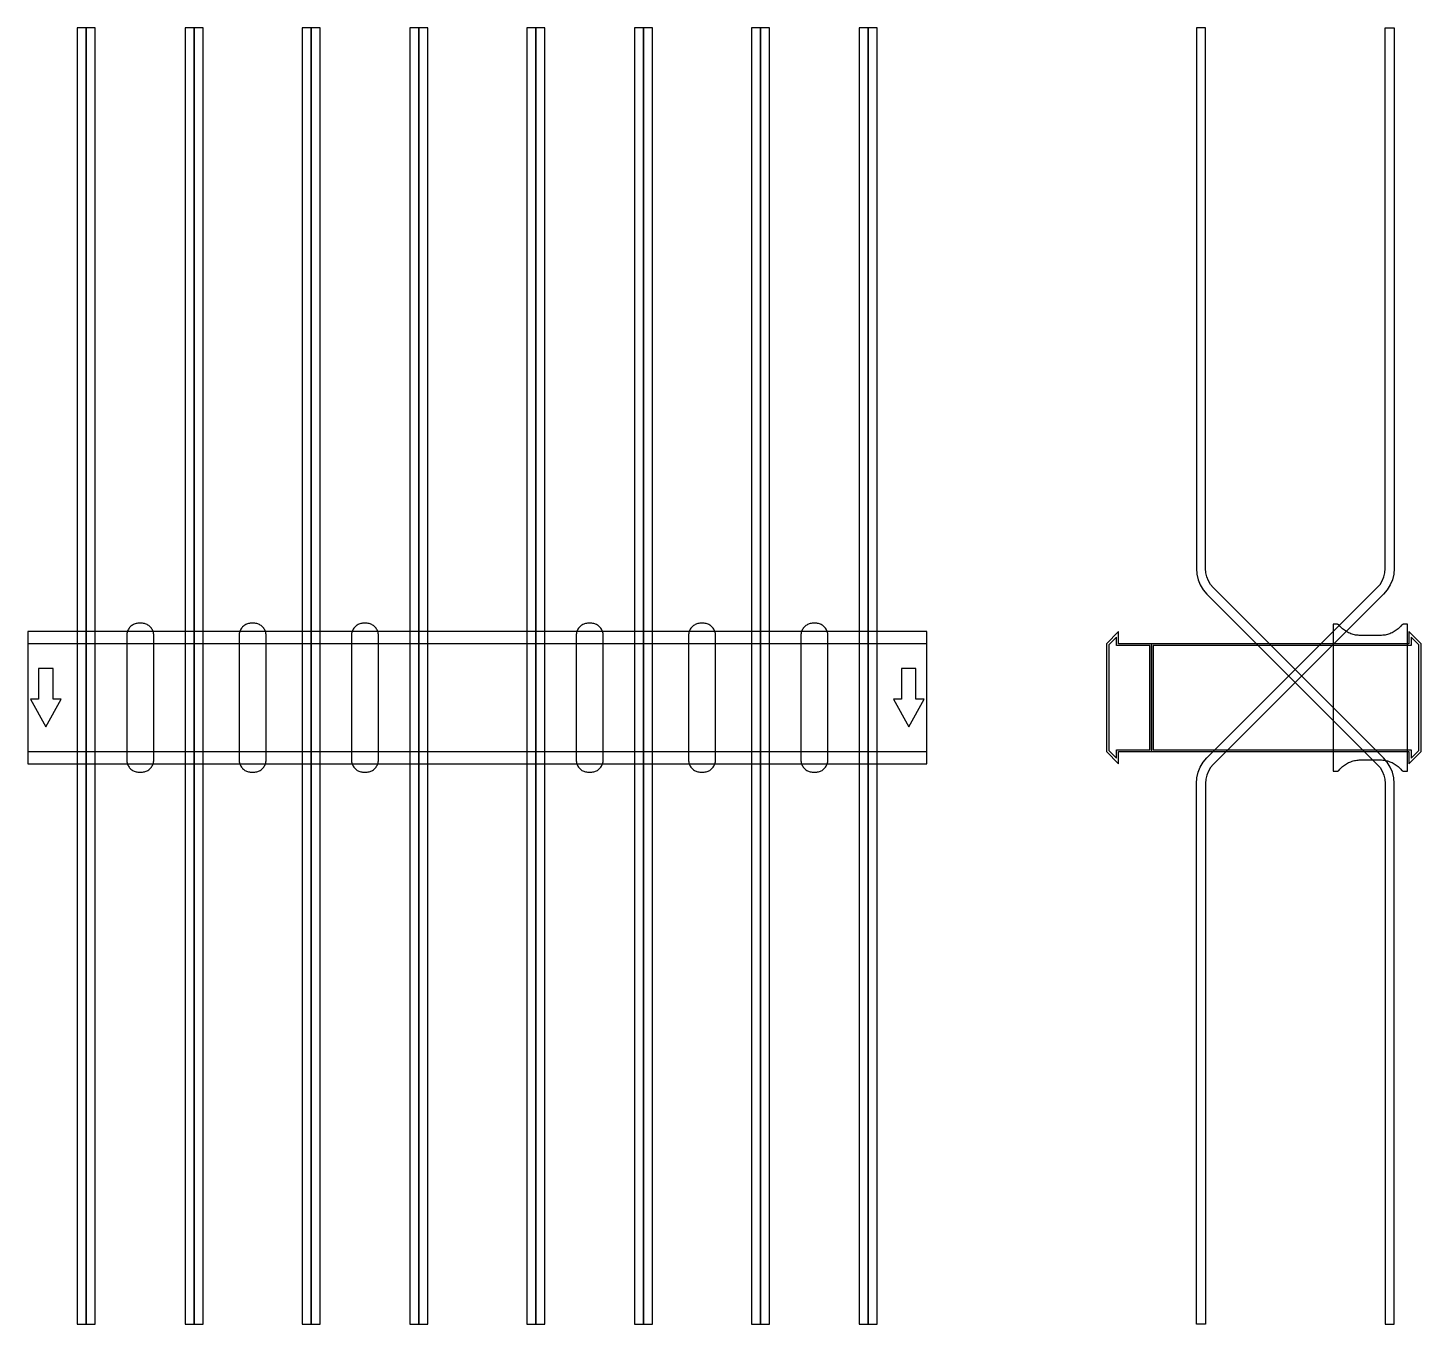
# Model space of a CAD drawing. Extents: x 0 to 1550, y -697 to 745.
import ezdxf

# ---------------------------------------------------------------- set-up
doc = ezdxf.new("R2010")
doc.units = 0
doc.layers.add('Halfen', color=7, linetype='CONTINUOUS')

msp = doc.modelspace()

# ---------------------------------------------------------------- linework, layer by layer
at = {"layer": 'Halfen', "color": 7}
for points in [[(65, -696.961), (65, 745.246), (55, 745.246), (55, -696.961)], [(75, -696.961), (75, 745.246), (65, 745.246), (65, -696.961)], [(185, -696.961), (185, 745.246), (175, 745.246), (175, -696.961)], [(195, -696.961), (195, 745.246), (185, 745.246), (185, -696.961)], [(315, -696.961), (315, 745.246), (305, 745.246), (305, -696.961)], [(325, -696.961), (325, 745.246), (315, 745.246), (315, -696.961)], [(435, -696.961), (435, 745.246), (425, 745.246), (425, -696.961)], [(445, -696.961), (445, 745.246), (435, 745.246), (435, -696.961)], [(565, -696.961), (565, 745.246), (555, 745.246), (555, -696.961)], [(575, -696.961), (575, 745.246), (565, 745.246), (565, -696.961)], [(685, -696.961), (685, 745.246), (675, 745.246), (675, -696.961)], [(695, -696.961), (695, 745.246), (685, 745.246), (685, -696.961)], [(815, -696.961), (815, 745.246), (805, 745.246), (805, -696.961)], [(825, -696.961), (825, 745.246), (815, 745.246), (815, -696.961)], [(935, -696.961), (935, 745.246), (925, 745.246), (925, -696.961)], [(945, -696.961), (945, 745.246), (935, 745.246), (935, -696.961)], [(1520, -696.961), (1520, -95.355), (1519.508, -89.098), (1518.042, -82.995), (1515.64, -77.196), (1512.361, -71.844), (1508.284, -67.071), (1318.787, 122.426), (1315.729, 126.006), (1313.27, 130.02), (1311.468, 134.369), (1310.369, 138.947), (1310, 143.64), (1310, 206.246), (1310, 745.246), (1300, 745.246), (1300, 206.246), (1300, 143.64), (1300.492, 137.382), (1301.958, 131.279), (1304.36, 125.48), (1307.639, 120.128), (1311.716, 115.355), (1501.213, -74.142), (1504.271, -77.722), (1506.73, -81.736), (1508.532, -86.085), (1509.631, -90.662), (1510, -95.355), (1510, -696.961)], [(1300, -696.961), (1300, -95.355), (1300.492, -89.098), (1301.958, -82.995), (1304.36, -77.196), (1307.639, -71.844), (1311.716, -67.071), (1501.213, 122.426), (1504.271, 126.006), (1506.73, 130.02), (1508.532, 134.369), (1509.631, 138.947), (1510, 143.64), (1510, 206.246), (1510, 745.246), (1520, 745.246), (1520, 206.246), (1520, 143.64), (1519.508, 137.382), (1518.042, 131.279), (1515.64, 125.48), (1512.361, 120.128), (1508.284, 115.355), (1318.787, -74.142), (1315.729, -77.722), (1313.27, -81.736), (1311.468, -86.085), (1310.369, -90.662), (1310, -95.355), (1310, -696.961)], [(140, -69.3), (140, -56.8), (140, 69.3), (139.958, 70.359), (139.834, 71.412), (139.627, 72.452), (139.339, 73.472), (138.972, 74.466), (138.529, 75.429), (138.011, 76.354), (137.422, 77.235), (136.765, 78.068), (136.046, 78.846), (135.268, 79.565), (134.435, 80.222), (133.554, 80.811), (132.629, 81.329), (131.666, 81.772), (130.672, 82.139), (129.652, 82.427), (128.612, 82.634), (127.559, 82.758), (126.5, 82.8), (123.5, 82.8), (122.441, 82.758), (121.388, 82.634), (120.348, 82.427), (119.328, 82.139), (118.334, 81.772), (117.371, 81.329), (116.446, 80.811), (115.565, 80.222), (114.732, 79.565), (113.954, 78.846), (113.235, 78.068), (112.578, 77.235), (111.989, 76.354), (111.471, 75.429), (111.028, 74.466), (110.661, 73.472), (110.373, 72.452), (110.166, 71.412), (110.042, 70.359), (110, 69.3), (110, -56.8), (110, -69.3), (110.042, -70.359), (110.166, -71.412), (110.373, -72.452), (110.661, -73.472), (111.028, -74.466), (111.471, -75.429), (111.989, -76.354), (112.578, -77.235), (113.235, -78.068), (113.954, -78.846), (114.732, -79.565), (115.565, -80.222), (116.446, -80.811), (117.371, -81.329), (118.334, -81.772), (119.328, -82.139), (120.348, -82.427), (121.388, -82.634), (122.441, -82.758), (123.5, -82.8), (126.5, -82.8), (127.559, -82.758), (128.612, -82.634), (129.652, -82.427), (130.672, -82.139), (131.666, -81.772), (132.629, -81.329), (133.554, -80.811), (134.435, -80.222), (135.268, -79.565), (136.046, -78.846), (136.765, -78.068), (137.422, -77.235), (138.011, -76.354), (138.529, -75.429), (138.972, -74.466), (139.339, -73.472), (139.627, -72.452), (139.834, -71.412), (139.958, -70.359), (140, -69.3)], [(265, -69.3), (265, -56.8), (265, 69.3), (264.958, 70.359), (264.834, 71.412), (264.627, 72.452), (264.339, 73.472), (263.972, 74.466), (263.529, 75.429), (263.011, 76.354), (262.422, 77.235), (261.765, 78.068), (261.046, 78.846), (260.268, 79.565), (259.435, 80.222), (258.554, 80.811), (257.629, 81.329), (256.666, 81.772), (255.672, 82.139), (254.652, 82.427), (253.612, 82.634), (252.559, 82.758), (251.5, 82.8), (248.5, 82.8), (247.441, 82.758), (246.388, 82.634), (245.348, 82.427), (244.328, 82.139), (243.334, 81.772), (242.371, 81.329), (241.446, 80.811), (240.565, 80.222), (239.732, 79.565), (238.954, 78.846), (238.235, 78.068), (237.578, 77.235), (236.989, 76.354), (236.471, 75.429), (236.028, 74.466), (235.661, 73.472), (235.373, 72.452), (235.166, 71.412), (235.042, 70.359), (235, 69.3), (235, -56.8), (235, -69.3), (235.042, -70.359), (235.166, -71.412), (235.373, -72.452), (235.661, -73.472), (236.028, -74.466), (236.471, -75.429), (236.989, -76.354), (237.578, -77.235), (238.235, -78.068), (238.954, -78.846), (239.732, -79.565), (240.565, -80.222), (241.446, -80.811), (242.371, -81.329), (243.334, -81.772), (244.328, -82.139), (245.348, -82.427), (246.388, -82.634), (247.441, -82.758), (248.5, -82.8), (251.5, -82.8), (252.559, -82.758), (253.612, -82.634), (254.652, -82.427), (255.672, -82.139), (256.666, -81.772), (257.629, -81.329), (258.554, -80.811), (259.435, -80.222), (260.268, -79.565), (261.046, -78.846), (261.765, -78.068), (262.422, -77.235), (263.011, -76.354), (263.529, -75.429), (263.972, -74.466), (264.339, -73.472), (264.627, -72.452), (264.834, -71.412), (264.958, -70.359), (265, -69.3)], [(390, -69.3), (390, -56.8), (390, 69.3), (389.958, 70.359), (389.834, 71.412), (389.627, 72.452), (389.339, 73.472), (388.972, 74.466), (388.529, 75.429), (388.011, 76.354), (387.422, 77.235), (386.765, 78.068), (386.046, 78.846), (385.268, 79.565), (384.435, 80.222), (383.554, 80.811), (382.629, 81.329), (381.666, 81.772), (380.672, 82.139), (379.652, 82.427), (378.612, 82.634), (377.559, 82.758), (376.5, 82.8), (373.5, 82.8), (372.441, 82.758), (371.388, 82.634), (370.348, 82.427), (369.328, 82.139), (368.334, 81.772), (367.371, 81.329), (366.446, 80.811), (365.565, 80.222), (364.732, 79.565), (363.954, 78.846), (363.235, 78.068), (362.578, 77.235), (361.989, 76.354), (361.471, 75.429), (361.028, 74.466), (360.661, 73.472), (360.373, 72.452), (360.166, 71.412), (360.042, 70.359), (360, 69.3), (360, -56.8), (360, -69.3), (360.042, -70.359), (360.166, -71.412), (360.373, -72.452), (360.661, -73.472), (361.028, -74.466), (361.471, -75.429), (361.989, -76.354), (362.578, -77.235), (363.235, -78.068), (363.954, -78.846), (364.732, -79.565), (365.565, -80.222), (366.446, -80.811), (367.371, -81.329), (368.334, -81.772), (369.328, -82.139), (370.348, -82.427), (371.388, -82.634), (372.441, -82.758), (373.5, -82.8), (376.5, -82.8), (377.559, -82.758), (378.612, -82.634), (379.652, -82.427), (380.672, -82.139), (381.666, -81.772), (382.629, -81.329), (383.554, -80.811), (384.435, -80.222), (385.268, -79.565), (386.046, -78.846), (386.765, -78.068), (387.422, -77.235), (388.011, -76.354), (388.529, -75.429), (388.972, -74.466), (389.339, -73.472), (389.627, -72.452), (389.834, -71.412), (389.958, -70.359), (390, -69.3)], [(640, -69.3), (640, -56.8), (640, 69.3), (639.958, 70.359), (639.834, 71.412), (639.627, 72.452), (639.339, 73.472), (638.972, 74.466), (638.529, 75.429), (638.011, 76.354), (637.422, 77.235), (636.765, 78.068), (636.046, 78.846), (635.268, 79.565), (634.435, 80.222), (633.554, 80.811), (632.629, 81.329), (631.666, 81.772), (630.672, 82.139), (629.652, 82.427), (628.612, 82.634), (627.559, 82.758), (626.5, 82.8), (623.5, 82.8), (622.441, 82.758), (621.388, 82.634), (620.348, 82.427), (619.328, 82.139), (618.334, 81.772), (617.371, 81.329), (616.446, 80.811), (615.565, 80.222), (614.732, 79.565), (613.954, 78.846), (613.235, 78.068), (612.578, 77.235), (611.989, 76.354), (611.471, 75.429), (611.028, 74.466), (610.661, 73.472), (610.373, 72.452), (610.166, 71.412), (610.042, 70.359), (610, 69.3), (610, -56.8), (610, -69.3), (610.042, -70.359), (610.166, -71.412), (610.373, -72.452), (610.661, -73.472), (611.028, -74.466), (611.471, -75.429), (611.989, -76.354), (612.578, -77.235), (613.235, -78.068), (613.954, -78.846), (614.732, -79.565), (615.565, -80.222), (616.446, -80.811), (617.371, -81.329), (618.334, -81.772), (619.328, -82.139), (620.348, -82.427), (621.388, -82.634), (622.441, -82.758), (623.5, -82.8), (626.5, -82.8), (627.559, -82.758), (628.612, -82.634), (629.652, -82.427), (630.672, -82.139), (631.666, -81.772), (632.629, -81.329), (633.554, -80.811), (634.435, -80.222), (635.268, -79.565), (636.046, -78.846), (636.765, -78.068), (637.422, -77.235), (638.011, -76.354), (638.529, -75.429), (638.972, -74.466), (639.339, -73.472), (639.627, -72.452), (639.834, -71.412), (639.958, -70.359), (640, -69.3)], [(765, -69.3), (765, -56.8), (765, 69.3), (764.958, 70.359), (764.834, 71.412), (764.627, 72.452), (764.339, 73.472), (763.972, 74.466), (763.529, 75.429), (763.011, 76.354), (762.422, 77.235), (761.765, 78.068), (761.046, 78.846), (760.268, 79.565), (759.435, 80.222), (758.554, 80.811), (757.629, 81.329), (756.666, 81.772), (755.672, 82.139), (754.652, 82.427), (753.612, 82.634), (752.559, 82.758), (751.5, 82.8), (748.5, 82.8), (747.441, 82.758), (746.388, 82.634), (745.348, 82.427), (744.328, 82.139), (743.334, 81.772), (742.371, 81.329), (741.446, 80.811), (740.565, 80.222), (739.732, 79.565), (738.954, 78.846), (738.235, 78.068), (737.578, 77.235), (736.989, 76.354), (736.471, 75.429), (736.028, 74.466), (735.661, 73.472), (735.373, 72.452), (735.166, 71.412), (735.042, 70.359), (735, 69.3), (735, -56.8), (735, -69.3), (735.042, -70.359), (735.166, -71.412), (735.373, -72.452), (735.661, -73.472), (736.028, -74.466), (736.471, -75.429), (736.989, -76.354), (737.578, -77.235), (738.235, -78.068), (738.954, -78.846), (739.732, -79.565), (740.565, -80.222), (741.446, -80.811), (742.371, -81.329), (743.334, -81.772), (744.328, -82.139), (745.348, -82.427), (746.388, -82.634), (747.441, -82.758), (748.5, -82.8), (751.5, -82.8), (752.559, -82.758), (753.612, -82.634), (754.652, -82.427), (755.672, -82.139), (756.666, -81.772), (757.629, -81.329), (758.554, -80.811), (759.435, -80.222), (760.268, -79.565), (761.046, -78.846), (761.765, -78.068), (762.422, -77.235), (763.011, -76.354), (763.529, -75.429), (763.972, -74.466), (764.339, -73.472), (764.627, -72.452), (764.834, -71.412), (764.958, -70.359), (765, -69.3)], [(890, -69.3), (890, -56.8), (890, 69.3), (889.958, 70.359), (889.834, 71.412), (889.627, 72.452), (889.339, 73.472), (888.972, 74.466), (888.529, 75.429), (888.011, 76.354), (887.422, 77.235), (886.765, 78.068), (886.046, 78.846), (885.268, 79.565), (884.435, 80.222), (883.554, 80.811), (882.629, 81.329), (881.666, 81.772), (880.672, 82.139), (879.652, 82.427), (878.612, 82.634), (877.559, 82.758), (876.5, 82.8), (873.5, 82.8), (872.441, 82.758), (871.388, 82.634), (870.348, 82.427), (869.328, 82.139), (868.334, 81.772), (867.371, 81.329), (866.446, 80.811), (865.565, 80.222), (864.732, 79.565), (863.954, 78.846), (863.235, 78.068), (862.578, 77.235), (861.989, 76.354), (861.471, 75.429), (861.028, 74.466), (860.661, 73.472), (860.373, 72.452), (860.166, 71.412), (860.042, 70.359), (860, 69.3), (860, -56.8), (860, -69.3), (860.042, -70.359), (860.166, -71.412), (860.373, -72.452), (860.661, -73.472), (861.028, -74.466), (861.471, -75.429), (861.989, -76.354), (862.578, -77.235), (863.235, -78.068), (863.954, -78.846), (864.732, -79.565), (865.565, -80.222), (866.446, -80.811), (867.371, -81.329), (868.334, -81.772), (869.328, -82.139), (870.348, -82.427), (871.388, -82.634), (872.441, -82.758), (873.5, -82.8), (876.5, -82.8), (877.559, -82.758), (878.612, -82.634), (879.652, -82.427), (880.672, -82.139), (881.666, -81.772), (882.629, -81.329), (883.554, -80.811), (884.435, -80.222), (885.268, -79.565), (886.046, -78.846), (886.765, -78.068), (887.422, -77.235), (888.011, -76.354), (888.529, -75.429), (888.972, -74.466), (889.339, -73.472), (889.627, -72.452), (889.834, -71.412), (889.958, -70.359), (890, -69.3)], [(1535, -81.8), (1535, 81.8), (1531, 81.8), (1530.846, 81.797), (1530.691, 81.786), (1530.538, 81.769), (1530.385, 81.746), (1530.234, 81.715), (1530.084, 81.678), (1529.936, 81.634), (1529.789, 81.584), (1529.646, 81.527), (1529.505, 81.464), (1529.366, 81.395), (1529.231, 81.32), (1529.1, 81.239), (1528.972, 81.153), (1528.848, 81.06), (1528.728, 80.963), (1528.613, 80.86), (1528.502, 80.752), (1528.397, 80.639), (1528.296, 80.522), (1527.41, 79.491), (1526.479, 78.5), (1525.505, 77.551), (1524.491, 76.646), (1523.437, 75.787), (1522.347, 74.975), (1521.222, 74.211), (1520.064, 73.499), (1518.876, 72.838), (1517.66, 72.23), (1516.418, 71.676), (1515.153, 71.178), (1513.867, 70.736), (1512.563, 70.351), (1511.243, 70.024), (1509.911, 69.756), (1508.567, 69.547), (1507.216, 69.397), (1505.859, 69.307), (1504.5, 69.277), (1482.5, 69.277), (1481.141, 69.307), (1479.784, 69.397), (1478.433, 69.547), (1477.089, 69.756), (1475.757, 70.024), (1474.437, 70.351), (1473.133, 70.736), (1471.847, 71.178), (1470.582, 71.676), (1469.34, 72.23), (1468.124, 72.838), (1466.936, 73.499), (1465.778, 74.211), (1464.653, 74.975), (1463.563, 75.787), (1462.509, 76.646), (1461.495, 77.551), (1460.521, 78.5), (1459.59, 79.491), (1458.704, 80.522), (1458.603, 80.639), (1458.498, 80.752), (1458.387, 80.86), (1458.272, 80.963), (1458.152, 81.06), (1458.028, 81.153), (1457.9, 81.239), (1457.769, 81.32), (1457.634, 81.395), (1457.495, 81.464), (1457.354, 81.527), (1457.211, 81.584), (1457.064, 81.634), (1456.916, 81.678), (1456.766, 81.715), (1456.615, 81.746), (1456.462, 81.769), (1456.309, 81.786), (1456.154, 81.797), (1456, 81.8), (1452, 81.8), (1452, -81.8), (1456, -81.8), (1456.154, -81.797), (1456.309, -81.786), (1456.462, -81.769), (1456.615, -81.746), (1456.766, -81.715), (1456.916, -81.678), (1457.064, -81.634), (1457.211, -81.584), (1457.354, -81.527), (1457.495, -81.464), (1457.634, -81.395), (1457.769, -81.32), (1457.9, -81.239), (1458.028, -81.153), (1458.152, -81.06), (1458.272, -80.963), (1458.387, -80.86), (1458.498, -80.752), (1458.603, -80.639), (1458.704, -80.522), (1459.59, -79.491), (1460.521, -78.5), (1461.495, -77.551), (1462.509, -76.646), (1463.563, -75.787), (1464.653, -74.975), (1465.778, -74.211), (1466.936, -73.499), (1468.124, -72.838), (1469.34, -72.23), (1470.582, -71.676), (1471.847, -71.178), (1473.133, -70.736), (1474.437, -70.351), (1475.757, -70.024), (1477.089, -69.756), (1478.433, -69.547), (1479.784, -69.397), (1481.141, -69.307), (1482.5, -69.277), (1504.5, -69.277), (1505.859, -69.307), (1507.216, -69.397), (1508.567, -69.547), (1509.911, -69.756), (1511.243, -70.024), (1512.563, -70.351), (1513.867, -70.736), (1515.153, -71.178), (1516.418, -71.676), (1517.66, -72.23), (1518.876, -72.838), (1520.064, -73.499), (1521.222, -74.211), (1522.347, -74.975), (1523.437, -75.787), (1524.491, -76.646), (1525.505, -77.551), (1526.479, -78.5), (1527.41, -79.491), (1528.296, -80.522), (1528.397, -80.639), (1528.502, -80.752), (1528.613, -80.86), (1528.728, -80.963), (1528.848, -81.06), (1528.972, -81.153), (1529.1, -81.239), (1529.231, -81.32), (1529.366, -81.395), (1529.505, -81.464), (1529.646, -81.527), (1529.789, -81.584), (1529.936, -81.634), (1530.084, -81.678), (1530.234, -81.715), (1530.385, -81.746), (1530.538, -81.769), (1530.691, -81.786), (1530.846, -81.797), (1531, -81.8)], [(0, -73.5), (1000, -73.5), (1000, 73.5), (0, 73.5)], [(1250, -60), (1250, 60), (1213.5, 60), (1213.5, 73.5), (1200, 60), (1200, -60), (1213.5, -73.5), (1213.5, -60)], [(1248, -58), (1248, 58), (1211, 58), (1211, 67.25), (1202.5, 58.75), (1202.5, -58.75), (1211, -67.25), (1211, -58)], [(1550, -60), (1550, 60), (1536.5, 73.5), (1536.5, 60), (1250, 60), (1250, -60), (1536.5, -60), (1536.5, -73.5)], [(1547.5, -58.75), (1547.5, 58.75), (1539, 67.25), (1539, 58), (1252, 58), (1252, -58), (1539, -58), (1539, -67.25)], [(0, -60), (1000, -60), (1000, 60), (0, 60)], [(20, -32.5), (37, -1.5), (28, -1.5), (28, 32.5), (12, 32.5), (12, -1.5), (3, -1.5)], [(980, -32.5), (997, -1.5), (988, -1.5), (988, 32.5), (972, 32.5), (972, -1.5), (963, -1.5)]]:
    msp.add_lwpolyline(points, close=True, dxfattribs=at)

doc.saveas('drawing.dxf')
